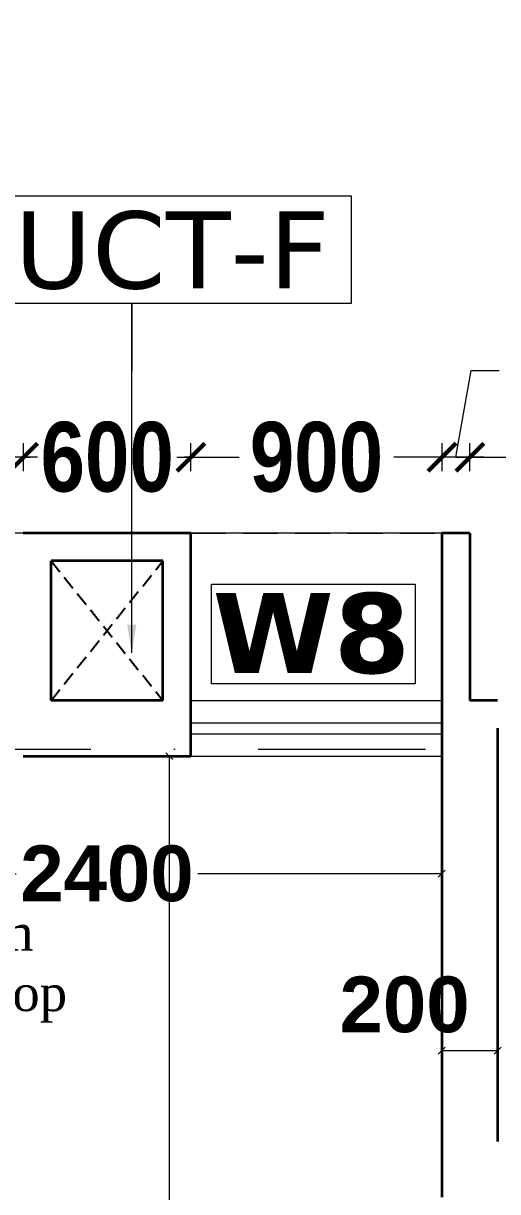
# Model space of a CAD drawing. Header units: millimetres. Extents: x -3092155 to 4513934, y -12317808 to 1850003.
# Drawn here: x -385410 to -383710, y -5674238 to -5670049 of the extents above; entities that cross this region are included whole.
import ezdxf

# ---------------------------------------------------------------- set-up
doc = ezdxf.new("R2010")
doc.units = ezdxf.units.MM
doc.header["$LTSCALE"] = 2
doc.header["$MEASUREMENT"] = 0
doc.header["$PDMODE"] = 34
doc.header["$PDSIZE"] = 500
for name, pattern in [('DASHDOT', [1, 0.5, -0.25, 0, -0.25]), ('DASHED2', [0.375, 0.25, -0.125]), ('HIDDEN', [0.375, 0.25, -0.125])]:
    doc.linetypes.add(name, pattern=pattern)
for name, color, linetype, lineweight in [('cornice', 12, 'Continuous', 25), ('D DIM', 250, 'Continuous', 9), ('glass', 5, 'Continuous', 15), ('GRID', 251, 'DASHDOT', 5), ('PROJ', 251, 'HIDDEN', 5), ('SILL', 74, 'Continuous', 9), ('taxe', 7, 'Continuous', 9), ('toi.dim.', 214, 'Continuous', 9), ('VENTI', 162, 'Continuous', 5), ('WAll', 250, 'Continuous', 35)]:
    doc.layers.add(name, color=color, linetype=linetype, lineweight=lineweight)
doc.layers.add('DOT', color=7, linetype='DASHED2', lineweight=0, true_color=0x89067c)
doc.layers.add('duct text', color=7, linetype='Continuous', lineweight=5, true_color=0x30182a)
doc.styles.add('door', font='arial.ttf', dxfattribs={"height": 70})
doc.styles.add('INNER DIM', font='ARIALNB.TTF', dxfattribs={"height": 250})
doc.styles.add('int dim', font='arialbd.ttf', dxfattribs={"height": 200})
doc.styles.get("Standard").update_dxf_attribs({"font": 'times.ttf', "height": 500})
doc.styles.add('style2', font='verdana.ttf')
doc.dimstyles.new('DOOR', dxfattribs={"dimtxt": 100, "dimasz": 100, "dimexe": 25, "dimexo": 50, "dimgap": 25, "dimtad": 0, "dimtih": 1, "dimtoh": 1, "dimdec": 0, "dimzin": 3, "dimdsep": 46, "dimtxsty": 'door', "dimblk": 'OBLIQUE', "dimcen": 200, "dimclrd": 256, "dimclre": 256, "dimclrt": 256, "dimadec": 0, "dimazin": 0, "dimtfac": 1, "dimtdec": 0, "dimtofl": 0, "dimtmove": 2, "dimatfit": 3, "dimfxl": 300, "dimfxlon": 1, "dimfrac": 1, "dimtolj": 1, "dimtzin": 0, "dimlwd": -1, "dimlwe": -1, "dimarcsym": 0})
doc.dimstyles.new('INNER DIM', dxfattribs={"dimscale": 0, "dimtxt": 250, "dimasz": 100, "dimexe": 50, "dimexo": 50, "dimgap": 50, "dimtad": 0, "dimdec": 0, "dimzin": 0, "dimdsep": 46, "dimtxsty": 'INNER DIM', "dimblk": 'ARCHTICK', "dimcen": 100, "dimdle": 50, "dimclrd": 256, "dimclre": 256, "dimclrt": 256, "dimadec": 0, "dimazin": 0, "dimtfac": 1, "dimtdec": 0, "dimtix": 1, "dimtmove": 2, "dimatfit": 3, "dimfxl": 50, "dimfxlon": 1, "dimtolj": 1, "dimtzin": 0, "dimlwd": -1, "dimlwe": -1, "dimarcsym": 1})
doc.dimstyles.new('toilet detail', dxfattribs={"dimtxt": 150, "dimasz": 25, "dimexe": 50, "dimexo": 100, "dimgap": 25, "dimtad": 0, "dimdec": 0, "dimzin": 3, "dimdsep": 46, "dimtxsty": 'int dim', "dimblk": 'OBLIQUE', "dimcen": 90, "dimclrd": 214, "dimclre": 214, "dimclrt": 256, "dimadec": 0, "dimazin": 0, "dimtfac": 1, "dimtdec": 0, "dimtofl": 0, "dimtmove": 1, "dimatfit": 3, "dimfxl": 1, "dimfrac": 1, "dimtolj": 1, "dimtzin": 0, "dimlwd": -1, "dimlwe": -1, "dimarcsym": 1})

# ---------------------------------------------------------------- blocks, each defined once
blk = doc.blocks.new('_ArchTick')
at = {"color": 0, "linetype": 'ByBlock', "const_width": 0.15}
blk.add_lwpolyline([(-0.5, -0.5), (0.5, 0.5)], dxfattribs=at)
blk = doc.blocks.new('*D82')
at = {"layer": 'D DIM', "ltscale": 100, "transparency": 16777216}
for p, q in [((-383859.2708089388, -5671604.296753201), (-383804.306816594, -5671292.856560628)), ((-383804.306816594, -5671292.856560628), (-383704.306816594, -5671292.856560628)), ((-383909.2708089389, -5671654.296753201), (-383909.2708089389, -5671554.296753201)), ((-383809.2708089387, -5671654.296753201), (-383809.2708089387, -5671554.296753201)), ((-383759.2708089387, -5671604.296753201), (-383959.2708089389, -5671604.296753201))]:
    blk.add_line(p, q, dxfattribs=at)
at = {"layer": 'Defpoints', "color": 0, "lineweight": 50, "ltscale": 100, "transparency": 16777216}
for p in [(-383909.2708089389, -5671604.296753201), (-383909.2708089389, -5671876.232655485), (-383809.2708089387, -5671875.23072455)]:
    blk.add_point(p, dxfattribs=at)
at = {"layer": 'D DIM', "ltscale": 100, "transparency": 16777216, "xscale": 100, "yscale": 100, "zscale": 100, "rotation": 180}
blk.add_blockref('_ArchTick', (-383909.2708089389, -5671604.296753201), dxfattribs=at)
at = {"layer": 'D DIM', "ltscale": 100, "transparency": 16777216, "xscale": 100, "yscale": 100, "zscale": 100}
blk.add_blockref('_ArchTick', (-383809.2708089387, -5671604.296753201), dxfattribs=at)
at = {"layer": 'D DIM', "ltscale": 100, "transparency": 16777216, "insert": (-383433.7235969487, -5671292.856560628), "char_height": 250, "attachment_point": 5, "style": 'INNER DIM'}
blk.add_mtext('\\A1;100', dxfattribs=at)
blk = doc.blocks.new('*D83')
at = {"layer": 'D DIM', "ltscale": 100, "transparency": 16777216}
for p, q in [((-384809.2708089398, -5671654.296753201), (-384809.2708089398, -5671554.296753201)), ((-383909.2708089389, -5671654.296753201), (-383909.2708089389, -5671554.296753201)), ((-384859.2708089398, -5671604.296753201), (-384636.6753109858, -5671604.296753201)), ((-383859.2708089389, -5671604.296753201), (-384081.8663068929, -5671604.296753201))]:
    blk.add_line(p, q, dxfattribs=at)
at = {"layer": 'Defpoints', "color": 0, "lineweight": 50, "ltscale": 100, "transparency": 16777216}
for p in [(-384809.2708089398, -5671604.296753201), (-384809.2708089398, -5671876.232655483), (-383909.2708089389, -5671876.232655485)]:
    blk.add_point(p, dxfattribs=at)
at = {"layer": 'D DIM', "ltscale": 100, "transparency": 16777216, "xscale": 100, "yscale": 100, "zscale": 100, "rotation": 180}
blk.add_blockref('_ArchTick', (-384809.2708089398, -5671604.296753201), dxfattribs=at)
at = {"layer": 'D DIM', "ltscale": 100, "transparency": 16777216, "xscale": 100, "yscale": 100, "zscale": 100}
blk.add_blockref('_ArchTick', (-383909.2708089389, -5671604.296753201), dxfattribs=at)
at = {"layer": 'D DIM', "ltscale": 100, "transparency": 16777216, "insert": (-384359.2708089394, -5671604.296753201), "char_height": 250, "attachment_point": 5, "style": 'INNER DIM'}
blk.add_mtext('\\A1;900', dxfattribs=at)
blk = doc.blocks.new('*D84')
at = {"layer": 'D DIM', "ltscale": 100, "transparency": 16777216}
for p, q in [((-386309.2708089398, -5671654.296753201), (-386309.2708089398, -5671554.296753201)), ((-385409.2708089398, -5671654.296753201), (-385409.2708089398, -5671554.296753201)), ((-386359.2708089398, -5671604.296753201), (-386136.6753109862, -5671604.296753201)), ((-385359.2708089398, -5671604.296753201), (-385581.8663068934, -5671604.296753201))]:
    blk.add_line(p, q, dxfattribs=at)
at = {"layer": 'Defpoints', "color": 0, "lineweight": 50, "ltscale": 100, "transparency": 16777216}
for p in [(-386309.2708089398, -5671604.296753201), (-386309.2708089398, -5671876.232655483), (-385409.2708089398, -5671876.232655485)]:
    blk.add_point(p, dxfattribs=at)
at = {"layer": 'D DIM', "ltscale": 100, "transparency": 16777216, "xscale": 100, "yscale": 100, "zscale": 100, "rotation": 180}
blk.add_blockref('_ArchTick', (-386309.2708089398, -5671604.296753201), dxfattribs=at)
at = {"layer": 'D DIM', "ltscale": 100, "transparency": 16777216, "xscale": 100, "yscale": 100, "zscale": 100}
blk.add_blockref('_ArchTick', (-385409.2708089398, -5671604.296753201), dxfattribs=at)
at = {"layer": 'D DIM', "ltscale": 100, "transparency": 16777216, "insert": (-385859.2708089398, -5671604.296753201), "char_height": 250, "attachment_point": 5, "style": 'INNER DIM'}
blk.add_mtext('\\A1;900', dxfattribs=at)
blk = doc.blocks.new('*D112')
at = {"layer": 'D DIM', "ltscale": 100, "transparency": 16777216}
for p, q in [((-383809.2960233078, -5671654.296753201), (-383809.2960233078, -5671554.296753201)), ((-382634.2959951461, -5671654.296753201), (-382634.2959951461, -5671554.296753201)), ((-383859.2960233078, -5671604.296753201), (-383574.6609478354, -5671604.296753201)), ((-382584.2959951461, -5671604.296753201), (-382868.9310706184, -5671604.296753201))]:
    blk.add_line(p, q, dxfattribs=at)
at = {"layer": 'Defpoints', "color": 0, "lineweight": 50, "ltscale": 100, "transparency": 16777216}
for p in [(-382634.2959951461, -5671604.296753201), (-383809.2960233078, -5672476.23361607), (-382634.2959951461, -5672476.23361607)]:
    blk.add_point(p, dxfattribs=at)
at = {"layer": 'D DIM', "ltscale": 100, "transparency": 16777216, "xscale": 100, "yscale": 100, "zscale": 100, "rotation": 180}
blk.add_blockref('_ArchTick', (-383809.2960233078, -5671604.296753201), dxfattribs=at)
at = {"layer": 'D DIM', "ltscale": 100, "transparency": 16777216, "xscale": 100, "yscale": 100, "zscale": 100}
blk.add_blockref('_ArchTick', (-382634.2959951461, -5671604.296753201), dxfattribs=at)
at = {"layer": 'D DIM', "ltscale": 100, "transparency": 16777216, "insert": (-383221.7960092269, -5671604.296753201), "char_height": 250, "attachment_point": 5, "style": 'INNER DIM'}
blk.add_mtext('\\A1;1175', dxfattribs=at)
blk = doc.blocks.new('*D730')
at = {"layer": 'D DIM', "ltscale": 100, "transparency": 16777216}
for p, q in [((-438689.0668657003, 360.6453613601625), (-438689.0668657003, 460.6453613601625)), ((998.7644366729072, 360.6453613601623), (998.7644366729072, 460.6453613601623)), ((1048.764436672907, 410.6453613601623), (-438739.0668657003, 410.6453613601623))]:
    blk.add_line(p, q, dxfattribs=at)
at = {"layer": 'Defpoints', "color": 0, "lineweight": 50, "ltscale": 100, "transparency": 16777216}
for p in [(-438689.0668657003, 410.6453613601623), (998.7644366729072, -0.0061451550573111), (-438689.0668657006, -5723126.232655427)]:
    blk.add_point(p, dxfattribs=at)
at = {"layer": 'D DIM', "ltscale": 100, "transparency": 16777216, "xscale": 100, "yscale": 100, "zscale": 100, "rotation": 180}
blk.add_blockref('_ArchTick', (-438689.0668657003, 410.6453613601623), dxfattribs=at)
at = {"layer": 'D DIM', "ltscale": 100, "transparency": 16777216, "xscale": 100, "yscale": 100, "zscale": 100}
blk.add_blockref('_ArchTick', (998.7644366729072, 410.6453613601623), dxfattribs=at)
at = {"layer": 'D DIM', "ltscale": 100, "transparency": 16777216, "insert": (1326.455259555951, 835.181085795164), "char_height": 250, "attachment_point": 5, "style": 'INNER DIM'}
blk.add_mtext('\\A1;439688', dxfattribs=at)
blk = doc.blocks.new('*D382')
at = {"layer": 'D DIM', "ltscale": 100, "transparency": 16777216}
for p, q in [((-385409.2960221184, -5671654.296753201), (-385409.2960221184, -5671554.296753201)), ((-384809.2960233098, -5671654.296753201), (-384809.2960233098, -5671554.296753201)), ((-385409.2960221184, -5671604.296753201), (-385385.1657362203, -5671604.296753201)), ((-384809.2960233098, -5671604.296753201), (-384833.426309208, -5671604.296753201))]:
    blk.add_line(p, q, dxfattribs=at)
at = {"layer": 'Defpoints', "color": 0, "lineweight": 50, "ltscale": 100, "transparency": 16777216}
for p in [(-385409.2960221184, -5671604.296753201), (-385409.2960221184, -5671875.231685135), (-384809.2960233098, -5671875.231685135)]:
    blk.add_point(p, dxfattribs=at)
at = {"layer": 'D DIM', "ltscale": 100, "transparency": 16777216, "insert": (-385109.2960227141, -5671604.296753201), "char_height": 250, "attachment_point": 5, "style": 'INNER DIM'}
blk.add_mtext('\\A1;600', dxfattribs=at)
blk = doc.blocks.new('_Oblique')
at = {"color": 0, "linetype": 'ByBlock', "lineweight": -2}
blk.add_line((-0.5, -0.5), (0.5, 0.5), dxfattribs=at)
blk = doc.blocks.new('*D1136')
at = {"layer": 'Defpoints', "color": 0, "lineweight": 50, "ltscale": 100, "transparency": 16777216}
for p in [(-1466336.627130243, -5384639.477713058), (-1466113.33061111, -5384639.477713058), (-1466335.699546366, -5389089.477372297)]:
    blk.add_point(p, dxfattribs=at)
at = {"layer": 'toi.dim.', "color": 214, "ltscale": 100, "transparency": 16777216}
for p, q in [((-1466236.627130243, -5384639.477713058), (-1466063.33061111, -5384639.477713058)), ((-1466113.33061111, -5384639.477713058), (-1466113.33061111, -5386538.181499022)), ((-1466113.33061111, -5389089.477372297), (-1466113.33061111, -5387190.773586334)), ((-1466235.699546366, -5389089.477372297), (-1466063.33061111, -5389089.477372297))]:
    blk.add_line(p, q, dxfattribs=at)
at = {"layer": 'toi.dim.', "color": 214, "ltscale": 100, "transparency": 16777216, "xscale": 25, "yscale": 25, "zscale": 25}
for p, rotation in [((-1466113.33061111, -5384639.477713058), 90), ((-1466113.33061111, -5389089.477372297), 270)]:
    blk.add_blockref('_Oblique', p, dxfattribs=dict(at, rotation=rotation))
at = {"layer": 'toi.dim.', "ltscale": 100, "transparency": 16777216, "insert": (-1466113.330611109, -5386864.477542677), "char_height": 200, "attachment_point": 5, "rotation": 90, "style": 'int dim'}
blk.add_mtext('\\A1;4450', dxfattribs=at)
blk = doc.blocks.new('*D1183')
at = {"layer": 'Defpoints', "color": 0, "lineweight": 50, "ltscale": 100, "transparency": 16777216}
for p in [(-1467536.627130241, -5384921.070551923), (-1465136.627130244, -5385061.006300352), (-1465136.627130244, -5385061.006300352)]:
    blk.add_point(p, dxfattribs=at)
at = {"layer": 'toi.dim.', "color": 214, "ltscale": 100, "transparency": 16777216}
for p, q in [((-1465136.627130244, -5384961.006300352), (-1465136.627130244, -5385011.006300352)), ((-1467536.627130241, -5385021.070551923), (-1467536.627130241, -5385111.006300352)), ((-1467536.627130241, -5385061.006300352), (-1466662.036407186, -5385061.006300352)), ((-1465136.627130244, -5385061.006300352), (-1466011.217853298, -5385061.006300352))]:
    blk.add_line(p, q, dxfattribs=at)
at = {"layer": 'toi.dim.', "color": 214, "ltscale": 100, "transparency": 16777216, "xscale": 25, "yscale": 25, "zscale": 25, "rotation": 180}
blk.add_blockref('_Oblique', (-1467536.627130241, -5385061.006300352), dxfattribs=at)
at = {"layer": 'toi.dim.', "color": 214, "ltscale": 100, "transparency": 16777216, "xscale": 25, "yscale": 25, "zscale": 25}
blk.add_blockref('_Oblique', (-1465136.627130244, -5385061.006300352), dxfattribs=at)
at = {"layer": 'toi.dim.', "ltscale": 100, "transparency": 16777216, "insert": (-1466336.627130242, -5385061.006300352), "char_height": 200, "attachment_point": 5, "style": 'int dim'}
blk.add_mtext('\\A1;2400', dxfattribs=at)
blk = doc.blocks.new('*D1185')
at = {"layer": 'Defpoints', "color": 0, "lineweight": 50, "ltscale": 100, "transparency": 16777216}
for p in [(-1464936.627130244, -5385695.101405079), (-1465136.627130244, -5385774.727857136), (-1464936.627130244, -5385774.727857136)]:
    blk.add_point(p, dxfattribs=at)
at = {"layer": 'toi.dim.', "color": 214, "ltscale": 100, "transparency": 16777216}
for p, q in [((-1465136.627130244, -5385674.727857137), (-1465136.627130244, -5385645.101405079)), ((-1464936.627130244, -5385674.727857137), (-1464936.627130244, -5385645.101405079)), ((-1465136.627130244, -5385695.101405079), (-1464936.627130244, -5385695.101405079))]:
    blk.add_line(p, q, dxfattribs=at)
at = {"layer": 'toi.dim.', "color": 214, "ltscale": 100, "transparency": 16777216, "xscale": 25, "yscale": 25, "zscale": 25, "rotation": 180}
blk.add_blockref('_Oblique', (-1465136.627130244, -5385695.101405079), dxfattribs=at)
at = {"layer": 'toi.dim.', "color": 214, "ltscale": 100, "transparency": 16777216, "xscale": 25, "yscale": 25, "zscale": 25}
blk.add_blockref('_Oblique', (-1464936.627130244, -5385695.101405079), dxfattribs=at)
at = {"layer": 'toi.dim.', "ltscale": 100, "transparency": 16777216, "insert": (-1465270.07859334, -5385531.015456921), "char_height": 200, "attachment_point": 5, "style": 'int dim'}
blk.add_mtext('\\A1;200', dxfattribs=at)
blk = doc.blocks.new('7u6ujuj')
at = {"layer": 'DOT', "lineweight": 25, "ltscale": 100}
for p, q in [((-1466536.627130244, -5383939.478164476), (-1466136.627130244, -5384439.477713059)), ((-1466536.627130244, -5384439.477713059), (-1466136.627130246, -5383939.478164476))]:
    blk.add_line(p, q, dxfattribs=at)
at = {"layer": 'glass', "ltscale": 100}
for p, q in [((-1466036.751112653, -5384519.477713061), (-1465136.504325452, -5384519.477713061)), ((-1466036.751112653, -5384559.477713061), (-1465136.504325452, -5384559.477713061))]:
    blk.add_line(p, q, dxfattribs=at)
at = {"layer": 'PROJ', "ltscale": 250}
blk.add_line((-1466036.627130242, -5383839.478071338), (-1465136.627130244, -5383839.47771306), dxfattribs=at)
at = {"layer": 'SILL', "ltscale": 100}
for p, q in [((-1466036.627130242, -5384439.477713057), (-1465136.627130244, -5384439.477713057)), ((-1466036.627130242, -5384639.477713058), (-1465136.627130244, -5384639.477713058))]:
    blk.add_line(p, q, dxfattribs=at)
at = {"layer": 'VENTI', "ltscale": 100}
blk.add_lwpolyline([(-1465232.286964182, -5384380.145169772), (-1465961.914204335, -5384380.145169772), (-1465961.914204335, -5384022.974133895), (-1465232.286964182, -5384022.974133895)], close=True, dxfattribs=at)
at = {"layer": 'WAll', "ltscale": 100}
for p, q in [((-1466036.627130242, -5383839.47771306), (-1466636.627131438, -5383839.47771306)), ((-1466036.627130242, -5384639.477713058), (-1466036.627130242, -5383839.478071338)), ((-1465036.627130244, -5383839.47771306), (-1465136.627130244, -5383839.47771306)), ((-1465136.627130244, -5383839.47771306), (-1465136.627130244, -5384879.477713058)), ((-1465036.627130247, -5383839.478164479), (-1465136.627130248, -5383839.478164479)), ((-1465036.627130244, -5383839.47771306), (-1465036.627130243, -5384439.477713061)), ((-1466136.627130244, -5383939.47771306), (-1466536.627130244, -5383939.47771306)), ((-1466536.627130244, -5384439.477713057), (-1466536.627130244, -5383939.47771306)), ((-1466136.627130246, -5383939.478164476), (-1466536.627130247, -5383939.478164476)), ((-1466136.627130244, -5384439.477713057), (-1466136.627130244, -5383939.47771306)), ((-1466136.627130244, -5384439.477713057), (-1466536.627130244, -5384439.477713057)), ((-1464936.627130244, -5384439.477713059), (-1465036.627130243, -5384439.477713059)), ((-1464936.627130243, -5384539.477849224), (-1464936.627130244, -5386020.72816448)), ((-1466636.627130244, -5384639.477713058), (-1466036.627130242, -5384639.477713058)), ((-1465136.627130244, -5384639.477713058), (-1465136.627130244, -5386220.728164479))]:
    blk.add_line(p, q, dxfattribs=at)
at = {"layer": 'taxe', "color": 0, "insert": (-1466874.789541606, -5385595.575463258), "char_height": 130, "attachment_point": 8}
blk.add_mtext('12 mm \\Pfloor drop', dxfattribs=at)
at = {"layer": 'VENTI', "ltscale": 100, "insert": (-1465604.047485314, -5384200.576308326), "char_height": 287, "attachment_point": 5, "style": 'style2'}
blk.add_mtext('\\pxt11;{\\fVerdana|b1|i0|c0|p34;W8}', dxfattribs=at)
at = {"layer": 'toi.dim.', "ltscale": 100}
dim = blk.add_linear_dim(base=(-1466113.330611111, -5384639.477713058), p1=(-1466335.699546367, -5389089.477372297), p2=(-1466336.627130244, -5384639.477713058), angle=90, dimstyle='toilet detail', dxfattribs=at)
dim.commit()
dim.dimension.update_dxf_attribs({"geometry": '*D1136', "text_midpoint": (-1466113.33061111, -5386864.477542677), "insert": (-9.313225746154785e-10, 0)})
for base, p1, p2, picture, middle in [((-1465136.627130244, -5385061.006300352), (-1467536.627130241, -5384921.070551923), (-1465136.627130244, -5385061.006300352), '*D1183', (-1466336.627130242, -5385061.006300352)), ((-1464936.627130244, -5385695.101405079), (-1465136.627130244, -5385774.727857136), (-1464936.627130244, -5385774.727857136), '*D1185', (-1465270.07859334, -5385531.015456921))]:
    dim = blk.add_linear_dim(base=base, p1=p1, p2=p2, dimstyle='toilet detail', dxfattribs=at)
    dim.commit()
    dim.dimension.update_dxf_attribs({"geometry": picture, "text_midpoint": middle, "dimtype": 160})
blk = doc.blocks.new('6yuj6kit')
at = {"layer": 'duct text', "ltscale": 0.1}
blk.add_lwpolyline([(-97134.8633605368, -5599254.111385998), (-95562.34060420416, -5599254.111385998), (-95562.34060420416, -5599640.294335118), (-97134.8633605368, -5599640.294335118)], close=True, dxfattribs=at)
at = {"layer": 'duct text', "ltscale": 0.1, "insert": (-96350.24633433431, -5599450.698076242), "char_height": 276.6393491514364, "width": 1547.237478852213, "attachment_point": 5, "style": 'style2'}
blk.add_mtext('\\pxt11;DUCT-F', dxfattribs=at)
at = {"layer": 'duct text', "ltscale": 0.1}
blk.add_leader([(-96348.60198237043, -5600892.423557988), (-96348.60198237043, -5599640.294335118), (-96348.60198237043, -5599882.22103429)], dimstyle='DOOR', dxfattribs=at)

msp = doc.modelspace()

# ---------------------------------------------------------------- linework, layer by layer
at = {"layer": 'GRID', "color": 6, "ltscale": 600}
msp.add_line((-460174.5851218564, -5672651.232656341), (-367335.124683726, -5672651.232656343), dxfattribs=at)
at = {"layer": 'SILL', "ltscale": 100}
msp.add_line((-383911.3093047694, -5671876.246069628), (-386311.3093047666, -5671876.246069628), dxfattribs=at)

# ---------------------------------------------------------------- block references
at = {"layer": 'cornice', "color": 3, "lineweight": 50}
msp.add_blockref('6yuj6kit', (-288672.6590358249, -71412.72943193652), dxfattribs=at)
at = {"layer": 'WAll'}
msp.add_blockref('7u6ujuj', (1081226.543007548, -288036.7615216254), dxfattribs=at)

# ---------------------------------------------------------------- dimensions: what is measured, and where the dimension line sits
at = {"layer": 'D DIM', "ltscale": 100}
for base, p1, p2, override, picture, middle in [((-438689.0668657003, 410.6453613601623), (998.7644366729072, -0.0061451550573111), (-438689.0668657006, -5723126.232655427), {"dimscale": 1}, '*D730', (1326.455259555951, 835.181085795164)), ((-383909.2708089389, -5671604.296753201), (-383809.2708089387, -5671875.23072455), (-383909.2708089389, -5671876.232655485), {"dimscale": 1, "dimtmove": 1}, '*D82', (-383654.306816594, -5671292.856560628))]:
    dim = msp.add_linear_dim(base=base, p1=p1, p2=p2, dimstyle='INNER DIM', override=override, dxfattribs=at)
    dim.commit()
    dim.dimension.update_dxf_attribs({"geometry": picture, "text_midpoint": middle, "dimtype": 160})
for base, p1, p2, picture, middle in [((-386309.2708089398, -5671604.296753201), (-385409.2708089398, -5671876.232655485), (-386309.2708089398, -5671876.232655483), '*D84', (-385859.2708089398, -5671604.296753201)), ((-385409.2960221184, -5671604.296753201), (-384809.2960233098, -5671875.231685135), (-385409.2960221184, -5671875.231685135), '*D382', (-385109.2960227141, -5671604.296753201)), ((-384809.2708089398, -5671604.296753201), (-383909.2708089389, -5671876.232655485), (-384809.2708089398, -5671876.232655483), '*D83', (-384359.2708089394, -5671604.296753201)), ((-382634.2959951461, -5671604.296753201), (-383809.2960233078, -5672476.23361607), (-382634.2959951461, -5672476.23361607), '*D112', (-383221.7960092269, -5671604.296753201))]:
    dim = msp.add_linear_dim(base=base, p1=p1, p2=p2, dimstyle='INNER DIM', override={"dimscale": 1}, dxfattribs=at)
    dim.commit()
    dim.dimension.update_dxf_attribs({"geometry": picture, "text_midpoint": middle})

doc.saveas('drawing.dxf')
